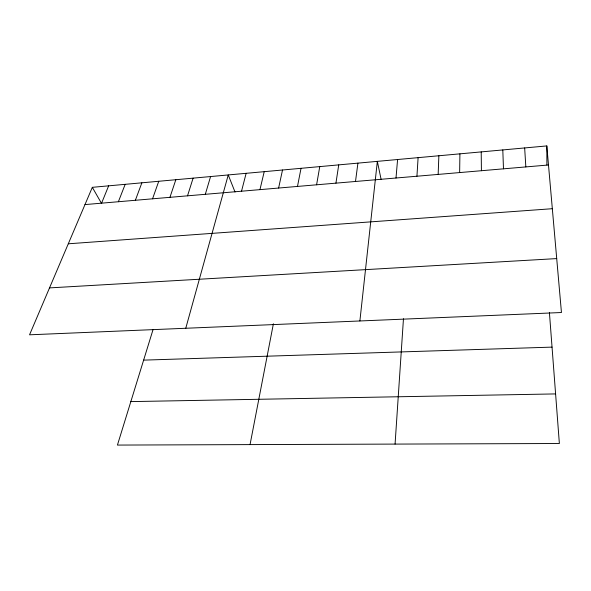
<?xml version="1.0" encoding="UTF-8"?>
<svg xmlns="http://www.w3.org/2000/svg" width="591" height="591" viewBox="0 0 591 591"><rect width="100%" height="100%" fill="white"/><g stroke="black" fill="none" stroke-linecap="round" stroke-linejoin="round"><path stroke-width="0.89" d="M459.643 172.579L459.909 153.845M438.153 174.411L438.869 155.758M416.936 176.229L418.103 157.649M395.069 444.092L403.468 318.712M396 178.017L397.588 159.518M359.882 320.965L377.339 161.365L381.143 179.524M355.501 181.474L357.917 163.131M335.932 183.144L338.732 164.882M316.591 184.798L319.768 166.603M250.052 444.602L273.397 323.765M297.487 186.431L301.033 168.309M278.612 188.041L282.52 170.001M259.959 189.637L264.221 171.663M241.527 191.211L246.137 173.311M185.766 328.264L228.252 174.943L235.011 191.994M205.313 194.306L210.581 176.554M153.017 329.697L117.432 445.075L559.367 443.509L549.416 312.58M187.524 195.828L193.109 178.142M169.942 197.328L175.837 179.716M152.552 198.812L158.757 181.267M135.369 200.283L141.87 182.811M118.385 201.73L125.174 184.333M101.586 203.164L108.655 185.833M92.329 187.325L29.55 334.809L561.45 312.521L546.815 145.925L92.329 187.325L101.519 203.393M84.978 204.589L548.485 164.985M68.29 243.795L552.326 208.704M49.518 287.898L556.715 258.592M143.628 360.133L552.038 347.116M130.84 401.607L555.599 393.916M524.66 147.942L525.835 166.921M502.801 149.937L503.48 168.834M481.214 151.902L481.414 170.718M546.815 145.925L546.904 164.985"/></g></svg>
